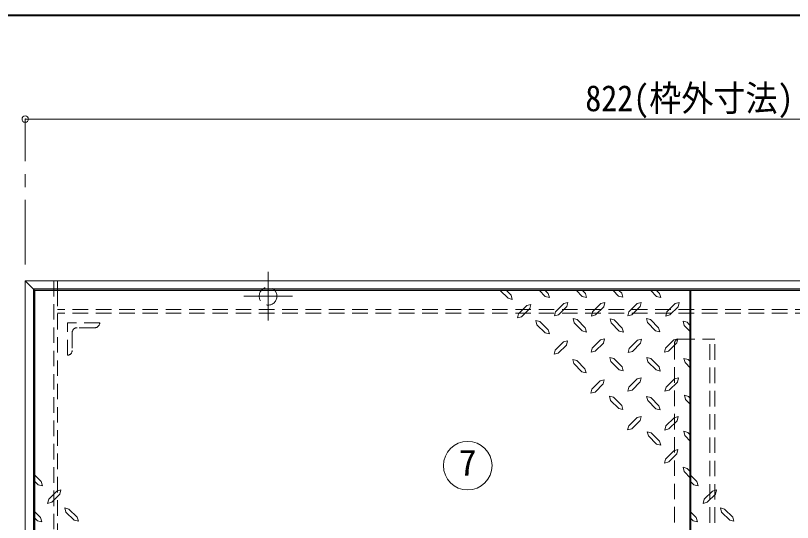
# Model space of a CAD drawing. Units: millimetres at full size, sheet at 1:8; details may follow other scales. Extents: x -1694 to 1546, y -1125 to 1123.
# Drawn here: x -1346.1 to -866.2, y 809.8 to 1123.2 of the extents above; entities that cross this region are included whole.
import ezdxf
from ezdxf.enums import TextEntityAlignment as Align

# ---------------------------------------------------------------- set-up
doc = ezdxf.new("R2010")
doc.units = ezdxf.units.MM
doc.header["$LTSCALE"] = 8
doc.header["$PDMODE"] = 32
doc.header["$PDSIZE"] = 4
doc.linetypes.add('CHAIN1', pattern=[8, 5, -1, 1, -1])
doc.linetypes.add('DASHED1', pattern=[1.8, 1.2, -0.6])
doc.layers.add('0-0_ﾚｲﾔ1', color=4, linetype='Continuous', lineweight=9)
doc.styles.add('ＭＳ ゴシック', font='')
doc.styles.get('ＭＳ ゴシック').set_extended_font_data('MS Gothic')

msp = doc.modelspace()

# ---------------------------------------------------------------- linework, layer by layer
at = {"layer": '0-0_ﾚｲﾔ1', "color": 1, "lineweight": 40}
for p, q in [((1545.854, 1123.17), (-1694.146, 1123.17)), ((-929.146, 723.17), (-929.146, 953.17))]:
    msp.add_line(p, q, dxfattribs=at)
at = {"layer": '0-0_ﾚｲﾔ1'}
for p, q in [((-1340.146, 1059.17), (-518.146, 1059.17)), ((-1046.704, 953.17), (-1041.847, 948.429)), ((-1022.561, 953.17), (-1018.945, 949.554)), ((-1018.865, 953.17), (-1017.097, 951.402)), ((-1017.097, 951.402), (-1016.374, 948.911)), ((-999.66, 953.17), (-996.044, 949.554)), ((-995.883, 953.17), (-994.115, 951.402)), ((-994.115, 951.402), (-993.472, 948.831)), ((-977.024, 953.17), (-973.624, 949.635)), ((-973.383, 953.17), (-971.695, 951.483)), ((-971.695, 951.483), (-971.052, 948.992)), ((-953.776, 953.17), (-950.16, 949.554)), ((-950.079, 953.17), (-948.311, 951.402)), ((-948.311, 951.402), (-947.588, 948.831)), ((-1016.374, 948.911), (-1018.945, 949.554)), ((-993.472, 948.831), (-996.044, 949.554)), ((-971.052, 948.992), (-973.624, 949.635)), ((-947.588, 948.831), (-950.16, 949.554)), ((-1033.57, 936.938), (-1028.508, 942.001)), ((-1010.669, 938.144), (-1005.606, 943.206)), ((-987.767, 938.063), (-982.704, 943.126)), ((-965.347, 938.224), (-960.285, 943.286)), ((-941.883, 938.063), (-936.82, 943.126)), ((-1035.499, 938.786), (-1036.142, 936.295)), ((-1033.57, 936.938), (-1036.142, 936.295)), ((-1012.597, 939.992), (-1013.24, 937.501)), ((-1010.669, 938.144), (-1013.24, 937.501)), ((-989.695, 939.911), (-990.338, 937.42)), ((-987.767, 938.063), (-990.338, 937.42)), ((-967.276, 940.072), (-967.919, 937.581)), ((-965.347, 938.224), (-967.919, 937.581)), ((-943.811, 939.911), (-944.454, 937.42)), ((-941.883, 938.063), (-944.454, 937.42)), ((-1024.008, 932.036), (-1024.651, 934.608)), ((-1022.16, 933.965), (-1024.651, 934.608)), ((-1024.008, 932.036), (-1018.945, 926.974)), ((-1022.16, 933.965), (-1017.097, 928.822)), ((-1001.106, 933.242), (-1001.749, 935.813)), ((-999.258, 935.17), (-1001.749, 935.813)), ((-1001.106, 933.242), (-996.044, 928.179)), ((-999.258, 935.17), (-994.195, 930.027)), ((-978.204, 933.161), (-978.847, 935.733)), ((-976.356, 935.09), (-978.847, 935.733)), ((-978.204, 933.161), (-973.142, 928.099)), ((-976.356, 935.09), (-971.294, 929.947)), ((-955.785, 933.322), (-956.427, 935.894)), ((-953.936, 935.251), (-956.427, 935.894)), ((-955.785, 933.322), (-950.722, 928.26)), ((-953.936, 935.251), (-948.874, 930.108)), ((-931.195, 933.563), (-933.767, 934.206)), ((-933.044, 931.635), (-933.767, 934.206)), ((-933.044, 931.635), (-929.146, 927.737)), ((-931.195, 933.563), (-929.146, 931.221)), ((-1016.374, 926.331), (-1018.945, 926.974)), ((-1017.097, 928.822), (-1016.374, 926.331)), ((-993.472, 927.536), (-996.044, 928.179)), ((-994.195, 930.027), (-993.472, 927.536)), ((-970.57, 927.456), (-973.142, 928.099)), ((-971.294, 929.947), (-970.57, 927.456)), ((-948.151, 927.617), (-950.722, 928.26)), ((-948.874, 930.108), (-948.151, 927.617)), ((-1010.91, 914.438), (-1005.847, 919.501)), ((-989.936, 917.492), (-990.579, 915.001)), ((-988.008, 915.644), (-982.945, 920.706)), ((-967.035, 917.411), (-967.677, 914.92)), ((-965.106, 915.563), (-960.044, 920.626)), ((-944.615, 917.572), (-945.258, 915.081)), ((-942.686, 915.724), (-937.624, 920.786)), ((-1012.838, 916.286), (-1013.481, 913.795)), ((-1010.91, 914.438), (-1013.481, 913.795)), ((-988.008, 915.644), (-990.579, 915.001)), ((-965.106, 915.563), (-967.677, 914.92)), ((-942.686, 915.724), (-945.258, 915.081)), ((-1001.267, 908.01), (-1001.91, 910.581)), ((-999.419, 909.938), (-1001.91, 910.581)), ((-1001.267, 908.01), (-996.204, 902.947)), ((-999.419, 909.938), (-994.356, 904.795)), ((-978.365, 909.215), (-979.008, 911.786)), ((-976.517, 911.144), (-979.008, 911.786)), ((-978.365, 909.215), (-973.302, 904.152)), ((-976.517, 911.144), (-971.454, 906.001)), ((-955.463, 909.135), (-956.106, 911.706)), ((-953.615, 911.063), (-956.106, 911.706)), ((-955.463, 909.135), (-950.401, 904.072)), ((-953.615, 911.063), (-948.552, 905.92)), ((-930.713, 910.581), (-933.285, 911.224)), ((-932.561, 908.652), (-933.285, 911.224)), ((-932.561, 908.652), (-929.146, 905.237)), ((-930.713, 910.581), (-929.146, 909.014)), ((-993.633, 902.304), (-996.204, 902.947)), ((-994.356, 904.795), (-993.633, 902.304)), ((-970.731, 903.51), (-973.302, 904.152)), ((-971.454, 906.001), (-970.731, 903.51)), ((-947.829, 903.429), (-950.401, 904.072)), ((-948.552, 905.92), (-947.829, 903.429)), ((-988.169, 890.411), (-983.106, 895.474)), ((-967.195, 893.465), (-967.838, 890.974)), ((-965.267, 891.617), (-960.204, 896.679)), ((-944.294, 893.385), (-944.936, 890.894)), ((-942.365, 891.536), (-937.302, 896.599)), ((-990.097, 892.26), (-990.74, 889.769)), ((-988.169, 890.411), (-990.74, 889.769)), ((-965.267, 891.617), (-967.838, 890.974)), ((-942.365, 891.536), (-944.936, 890.894)), ((-930.392, 887.76), (-932.963, 888.402)), ((-932.32, 885.831), (-932.963, 888.402)), ((-978.526, 885.269), (-979.169, 887.84)), ((-976.677, 887.197), (-979.169, 887.84)), ((-978.526, 885.269), (-973.463, 880.206)), ((-976.677, 887.197), (-971.615, 882.054)), ((-955.624, 885.188), (-956.267, 887.76)), ((-953.776, 887.117), (-956.267, 887.76)), ((-955.624, 885.188), (-950.561, 880.126)), ((-953.776, 887.117), (-948.713, 881.974)), ((-932.32, 885.831), (-929.146, 882.657)), ((-930.392, 887.76), (-929.146, 886.514)), ((-970.892, 879.563), (-973.463, 880.206)), ((-971.615, 882.054), (-970.892, 879.563)), ((-947.99, 879.483), (-950.561, 880.126)), ((-948.713, 881.974), (-947.99, 879.483)), ((-967.356, 869.519), (-967.999, 867.027)), ((-965.427, 867.67), (-960.365, 872.733)), ((-944.454, 869.438), (-945.097, 866.947)), ((-942.526, 867.59), (-937.463, 872.652)), ((-965.427, 867.67), (-967.999, 867.027)), ((-953.374, 865.179), (-955.945, 865.822)), ((-955.222, 863.251), (-955.945, 865.822)), ((-953.374, 865.179), (-948.311, 860.117)), ((-942.526, 867.59), (-945.097, 866.947)), ((-930.794, 865.501), (-933.365, 866.144)), ((-932.642, 863.572), (-933.365, 866.144)), ((-930.794, 865.501), (-929.146, 863.853)), ((-955.222, 863.251), (-950.16, 858.269)), ((-948.311, 860.117), (-947.588, 857.545)), ((-932.642, 863.572), (-929.146, 859.937)), ((-947.588, 857.545), (-950.16, 858.269)), ((-944.535, 849.027), (-939.472, 854.09)), ((-942.606, 847.179), (-937.624, 852.242)), ((-944.535, 849.027), (-945.177, 846.456)), ((-942.606, 847.179), (-945.177, 846.456)), ((-931.195, 843.242), (-933.767, 843.885)), ((-933.044, 841.313), (-933.767, 843.885)), ((-933.044, 841.313), (-929.146, 837.26)), ((-931.195, 843.242), (-929.146, 841.193)), ((-1330.249, 835.027), (-1334.146, 839.081)), ((-1332.097, 833.099), (-1334.146, 835.148)), ((-925.249, 835.027), (-929.146, 839.081)), ((-927.097, 833.099), (-929.146, 835.148)), ((-1332.097, 833.099), (-1329.526, 832.456)), ((-1330.249, 835.027), (-1329.526, 832.456)), ((-927.097, 833.099), (-924.526, 832.456)), ((-925.249, 835.027), (-924.526, 832.456)), ((-1320.686, 829.161), (-1325.669, 824.099)), ((-1318.758, 827.313), (-1323.82, 822.251)), ((-1320.686, 829.161), (-1318.115, 829.885)), ((-1318.758, 827.313), (-1318.115, 829.885)), ((-915.686, 829.161), (-920.669, 824.099)), ((-913.758, 827.313), (-918.82, 822.251)), ((-915.686, 829.161), (-913.115, 829.885)), ((-913.758, 827.313), (-913.115, 829.885)), ((-1330.651, 812.769), (-1334.146, 816.404)), ((-1315.704, 818.795), (-1313.133, 818.072)), ((-1314.981, 816.224), (-1315.704, 818.795)), ((-1309.919, 811.161), (-1314.981, 816.224)), ((-1308.07, 813.09), (-1313.133, 818.072)), ((-925.651, 812.769), (-929.146, 816.404)), ((-910.704, 818.795), (-908.133, 818.072)), ((-909.981, 816.224), (-910.704, 818.795)), ((-904.919, 811.161), (-909.981, 816.224)), ((-903.07, 813.09), (-908.133, 818.072)), ((-1332.499, 810.84), (-1334.146, 812.487)), ((-1330.651, 812.769), (-1329.927, 810.197)), ((-1309.919, 811.161), (-1307.347, 810.519)), ((-1308.07, 813.09), (-1307.347, 810.519)), ((-927.499, 810.84), (-929.146, 812.487)), ((-925.651, 812.769), (-924.927, 810.197)), ((-904.919, 811.161), (-902.347, 810.519)), ((-903.07, 813.09), (-902.347, 810.519)), ((-1332.499, 810.84), (-1329.927, 810.197)), ((-927.499, 810.84), (-924.927, 810.197))]:
    msp.add_line(p, q, dxfattribs=at)
at = {"layer": '0-0_ﾚｲﾔ1', "linetype": 'CHAIN1'}
for p, q in [((-1340.146, 969.17), (-1340.146, 1059.17)), ((-1190.146, 934.67), (-1190.146, 964.67)), ((-1175.146, 949.67), (-1205.146, 949.67))]:
    msp.add_line(p, q, dxfattribs=at)
at = {"layer": '0-0_ﾚｲﾔ1', "color": 7, "lineweight": 18}
for p, q in [((-518.146, 959.17), (-1340.146, 959.17)), ((-1340.146, 959.17), (-1334.146, 953.17)), ((-1340.146, 723.17), (-1340.146, 959.17)), ((-523.146, 954.17), (-1335.146, 954.17)), ((-1335.146, 954.17), (-1335.146, 723.17)), ((-1320.146, 954.17), (-1320.146, 953.17))]:
    msp.add_line(p, q, dxfattribs=at)
at = {"layer": '0-0_ﾚｲﾔ1', "linetype": 'DASHED1'}
for p, q in [((-1322.446, 959.17), (-1322.446, 723.17)), ((-1320.146, 959.17), (-1320.146, 954.17)), ((-1320.146, 953.17), (-1320.146, 723.17)), ((-538.146, 941.47), (-1320.146, 941.47)), ((-538.146, 939.17), (-1320.146, 939.17)), ((-917.146, 723.17), (-917.146, 923.17))]:
    msp.add_line(p, q, dxfattribs=at)
at = {"layer": '0-0_ﾚｲﾔ1', "color": 5, "lineweight": 25}
for p in [(-524.146, 953.17), (-1334.146, 723.17)]:
    msp.add_line(p, (-1334.146, 953.17), dxfattribs=at)
at = {"layer": '0-0_ﾚｲﾔ1', "color": 7, "linetype": 'DASHED1', "lineweight": 18}
for p, q in [((-1294.146, 933.17), (-1314.146, 933.17)), ((-1314.146, 913.17), (-1314.146, 933.17)), ((-1311.146, 927.17), (-1311.146, 916.17)), ((-1297.146, 930.17), (-1308.146, 930.17)), ((-936.146, 923.17), (-914.146, 923.17)), ((-914.146, 723.17), (-914.146, 923.17)), ((-939.146, 920.17), (-939.146, 723.17))]:
    msp.add_line(p, q, dxfattribs=at)
at = {"layer": '0-0_ﾚｲﾔ1'}
for points in [[(-1042.892, 953.17), (-1039.999, 950.277), (-1039.276, 947.706), (-1041.847, 948.429)], [(-1012.597, 939.992), (-1007.454, 945.135), (-1004.963, 945.777), (-1005.606, 943.206)], [(-989.695, 939.911), (-984.552, 945.054), (-982.061, 945.697), (-982.704, 943.126)], [(-967.276, 940.072), (-962.133, 945.215), (-959.642, 945.858), (-960.285, 943.286)], [(-943.811, 939.911), (-938.669, 945.054), (-936.177, 945.697), (-936.82, 943.126)], [(-1035.499, 938.786), (-1030.356, 943.929), (-1027.865, 944.572), (-1028.508, 942.001)], [(-1012.838, 916.286), (-1007.695, 921.429), (-1005.204, 922.072), (-1005.847, 919.501)], [(-989.936, 917.492), (-984.794, 922.635), (-982.302, 923.277), (-982.945, 920.706)], [(-967.035, 917.411), (-961.892, 922.554), (-959.401, 923.197), (-960.044, 920.626)], [(-944.615, 917.572), (-939.472, 922.715), (-936.981, 923.358), (-937.624, 920.786)], [(-990.097, 892.26), (-984.954, 897.402), (-982.463, 898.045), (-983.106, 895.474)], [(-967.195, 893.465), (-962.052, 898.608), (-959.561, 899.251), (-960.204, 896.679)], [(-944.294, 893.385), (-939.151, 898.527), (-936.66, 899.17), (-937.302, 896.599)], [(-967.356, 869.519), (-962.213, 874.661), (-959.722, 875.304), (-960.365, 872.733)], [(-944.454, 869.438), (-939.311, 874.581), (-936.82, 875.224), (-937.463, 872.652)], [(-939.472, 854.09), (-936.901, 854.813), (-937.624, 852.242)], [(-1323.82, 822.251), (-1326.392, 821.527), (-1325.669, 824.099)], [(-918.82, 822.251), (-921.392, 821.527), (-920.669, 824.099)]]:
    msp.add_lwpolyline(points, dxfattribs=at)
at = {"layer": '0-0_ﾚｲﾔ1', "linetype": 'DASHED1'}
msp.add_circle((-1190.146, 949.67), 5.5, dxfattribs=at)
at = {"layer": '0-0_ﾚｲﾔ1', "color": 7, "lineweight": 18}
msp.add_circle((-1066.792, 844.913), 15, dxfattribs=at)
at = {"layer": '0-0_ﾚｲﾔ1', "color": 7, "linetype": 'DASHED1', "lineweight": 18}
for centre, start, end in [((-1297.146, 933.17), 270, 0), ((-1308.146, 927.17), 90, 180), ((-936.146, 920.17), 90, 180), ((-1314.146, 916.17), 270, 0)]:
    msp.add_arc(centre, 3, start, end, dxfattribs=at)
at = {"layer": '0-0_ﾚｲﾔ1', "color": 1}
msp.add_point((-1340.146, 1059.17), dxfattribs=at)

# ---------------------------------------------------------------- texts
at = {"layer": '0-0_ﾚｲﾔ1', "color": 7, "style": 'ＭＳ ゴシック', "width": 0.9}
msp.add_text('822(枠外寸法)', height=16.13, dxfattribs=at).set_placement((-994.146, 1059.17), align=Align.BOTTOM_LEFT)
at = {"layer": '0-0_ﾚｲﾔ1', "color": 7, "style": 'ＭＳ ゴシック'}
msp.add_text('7', height=16.13, dxfattribs=at).set_placement((-1072.292, 833.913), align=Align.BOTTOM_LEFT)

doc.saveas('drawing.dxf')
